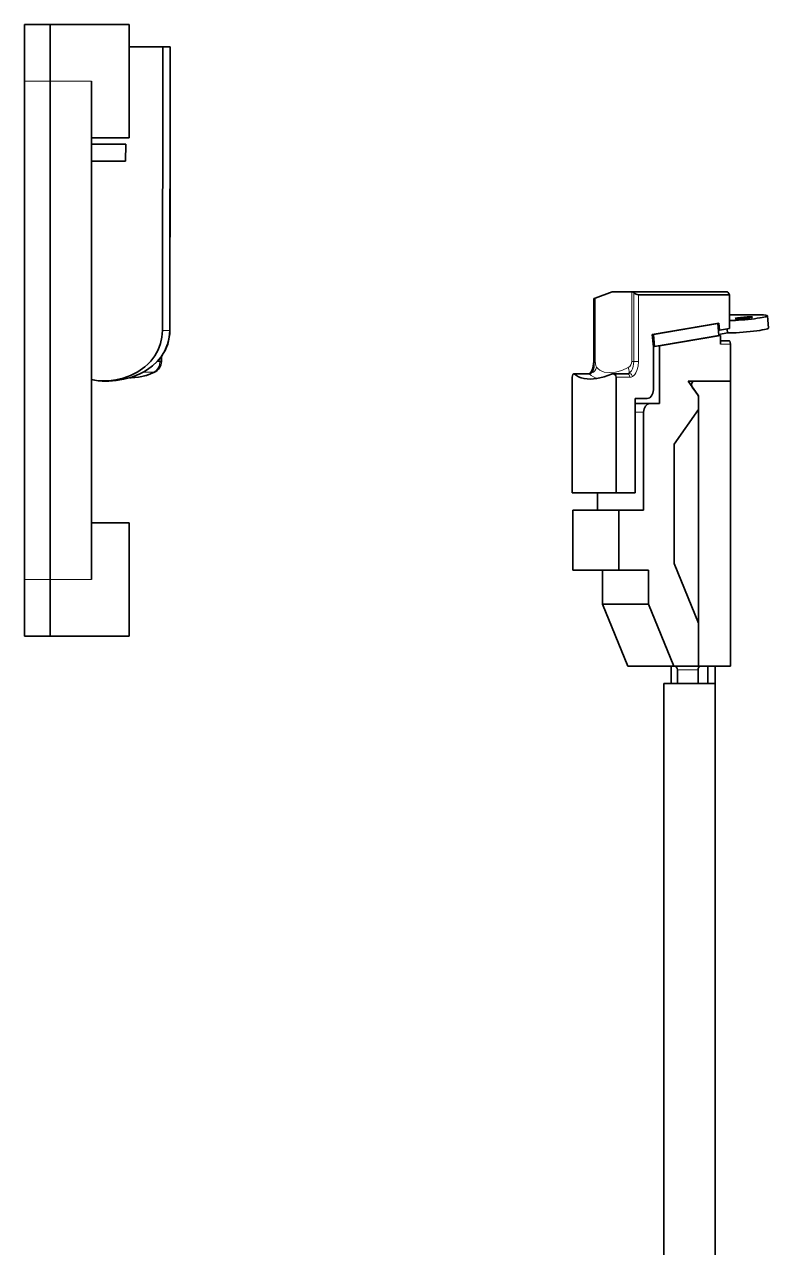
# Model space of a CAD drawing. Extents: x 386 to 1090, y 188 to 736.
# Drawn here: x 601.3 to 644.6, y 562.4 to 633.6 of the extents above; entities that cross this region are included whole.
import ezdxf

# ---------------------------------------------------------------- set-up
doc = ezdxf.new("R2010")
doc.units = 0

msp = doc.modelspace()

# ---------------------------------------------------------------- linework, layer by layer
at = {"color": 7, "lineweight": 35, "ltscale": 0.0375}
for p, q in [((602.833, 633.609), (601.333, 633.609)), ((602.833, 598.009), (601.333, 598.009))]:
    msp.add_line(p, q, dxfattribs=at)
at = {"color": 7, "lineweight": 35, "ltscale": 0.0825}
for p, q in [((601.333, 633.609), (601.333, 630.309)), ((602.833, 633.609), (602.833, 630.309)), ((602.833, 633.609), (602.833, 630.309)), ((607.433, 630.309), (607.433, 633.609)), ((607.433, 627.009), (607.433, 630.309)), ((607.433, 601.309), (607.433, 604.609)), ((601.333, 601.309), (601.333, 598.009)), ((602.833, 601.309), (602.833, 598.009)), ((602.833, 601.309), (602.833, 598.009)), ((607.433, 598.009), (607.433, 601.309))]:
    msp.add_line(p, q, dxfattribs=at)
at = {"color": 7, "lineweight": 35, "ltscale": 0.060001}
for p, q in [((602.833, 633.609), (605.233, 633.609)), ((602.833, 598.009), (605.233, 598.009))]:
    msp.add_line(p, q, dxfattribs=at)
at = {"color": 7, "lineweight": 35, "ltscale": 0.055}
for p, q in [((605.233, 633.609), (607.433, 633.609)), ((605.233, 627.009), (607.433, 627.009)), ((605.233, 604.609), (607.433, 604.609)), ((605.233, 598.009), (607.433, 598.009)), ((605.233, 598.009), (607.433, 598.009))]:
    msp.add_line(p, q, dxfattribs=at)
at = {"color": 7, "lineweight": 35, "ltscale": 0.048912}
msp.add_line((607.433, 632.309), (609.389, 632.309), dxfattribs=at)
at = {"color": 7, "lineweight": 35, "ltscale": 0.412585}
msp.add_line((609.361, 615.805), (609.389, 632.309), dxfattribs=at)
at = {"color": 7, "lineweight": 35, "ltscale": 0.010666}
msp.add_line((609.816, 632.309), (609.389, 632.309), dxfattribs=at)
at = {"color": 7, "lineweight": 35, "ltscale": 0.412557}
msp.add_line((609.816, 632.309), (609.792, 615.807), dxfattribs=at)
at = {"color": 7, "lineweight": 13, "ltscale": 0.0375}
for p, q in [((602.833, 630.309), (601.333, 630.309)), ((602.833, 601.309), (601.333, 601.309))]:
    msp.add_line(p, q, dxfattribs=at)
at = {"color": 7, "lineweight": 35}
for p, q in [((601.333, 601.309), (601.333, 630.309)), ((602.833, 630.309), (602.833, 601.309)), ((602.833, 601.309), (602.833, 630.309)), ((605.233, 630.309), (605.233, 601.309)), ((638.529, 499.759), (638.529, 595.259)), ((641.529, 499.759), (641.529, 595.259))]:
    msp.add_line(p, q, dxfattribs=at)
at = {"color": 7, "lineweight": 13, "ltscale": 0.060001}
for p, q in [((602.833, 630.309), (605.233, 630.309)), ((602.833, 601.309), (605.233, 601.309))]:
    msp.add_line(p, q, dxfattribs=at)
at = {"color": 7, "lineweight": 35, "ltscale": 0.05}
msp.add_line((605.233, 626.646), (607.233, 626.646), dxfattribs=at)
at = {"color": 7, "lineweight": 35, "ltscale": 0.025004}
msp.add_line((607.233, 626.646), (607.216, 625.646), dxfattribs=at)
at = {"color": 7, "lineweight": 35, "ltscale": 0.270981}
msp.add_line((609.808, 626.646), (609.792, 615.807), dxfattribs=at)
at = {"color": 7, "lineweight": 35, "ltscale": 0.049574}
msp.add_line((605.233, 625.646), (607.216, 625.646), dxfattribs=at)
at = {"color": 7, "lineweight": 35, "ltscale": 0.026302}
msp.add_line((635.523, 618.059), (634.539, 617.685), dxfattribs=at)
at = {"color": 7, "lineweight": 35, "ltscale": 0.028793}
msp.add_line((635.523, 618.059), (636.675, 618.059), dxfattribs=at)
at = {"color": 7, "lineweight": 35, "ltscale": 0.000993347}
msp.add_line((636.675, 618.059), (636.714, 618.059), dxfattribs=at)
at = {"color": 7, "lineweight": 13, "ltscale": 0.101393}
msp.add_line((636.675, 614.003), (636.675, 618.059), dxfattribs=at)
at = {"color": 7, "lineweight": 35, "ltscale": 0.138275}
msp.add_line((642.245, 618.059), (636.714, 618.059), dxfattribs=at)
at = {"color": 7, "lineweight": 13, "ltscale": 0.09995}
msp.add_line((636.786, 614.003), (636.786, 618.001), dxfattribs=at)
at = {"color": 7, "lineweight": 13, "ltscale": 0.096841}
msp.add_line((637.05, 614.003), (637.05, 617.877), dxfattribs=at)
at = {"color": 7, "lineweight": 35, "ltscale": 0.132812}
msp.add_line((642.363, 617.877), (637.05, 617.877), dxfattribs=at)
at = {"color": 7, "lineweight": 35, "ltscale": 0.049144}
msp.add_line((642.363, 617.877), (642.363, 615.911), dxfattribs=at)
at = {"color": 7, "lineweight": 35, "ltscale": 0.000971184}
msp.add_line((634.49, 617.666), (634.454, 617.652), dxfattribs=at)
at = {"color": 7, "lineweight": 35, "ltscale": 0.09088}
msp.add_line((634.454, 617.652), (634.454, 614.017), dxfattribs=at)
at = {"color": 7, "lineweight": 35, "ltscale": 0.001324}
msp.add_line((634.539, 617.685), (634.49, 617.666), dxfattribs=at)
at = {"color": 7, "lineweight": 13, "ltscale": 0.091225}
msp.add_line((634.49, 617.666), (634.49, 614.017), dxfattribs=at)
at = {"color": 7, "lineweight": 13, "ltscale": 0.091695}
msp.add_line((634.539, 614.017), (634.539, 617.685), dxfattribs=at)
at = {"color": 7, "lineweight": 35, "ltscale": 0.044902}
msp.add_line((644.155, 616.705), (642.359, 616.705), dxfattribs=at)
at = {"color": 7, "lineweight": 35, "ltscale": 0.017936}
msp.add_line((644.56, 616.657), (644.621, 615.942), dxfattribs=at)
at = {"color": 7, "lineweight": 13, "ltscale": 0.010783}
msp.add_line((609.792, 615.805), (609.361, 615.805), dxfattribs=at)
at = {"color": 7, "lineweight": 35, "ltscale": 2.74658e-05}
msp.add_line((609.792, 615.805), (609.792, 615.807), dxfattribs=at)
msp.add_line((609.792, 615.805), (609.792, 615.807), dxfattribs=at)
at = {"color": 7, "lineweight": 35, "ltscale": 0.098305}
msp.add_line((641.74, 616.227), (637.864, 615.564), dxfattribs=at)
at = {"color": 7, "lineweight": 35, "ltscale": 0.094745}
for p, q in [((637.934, 615.576), (641.67, 616.215)), ((637.996, 614.861), (641.731, 615.501))]:
    msp.add_line(p, q, dxfattribs=at)
at = {"color": 7, "lineweight": 35, "ltscale": 0.017935}
for p, q in [((641.67, 616.215), (641.731, 615.501)), ((637.925, 614.849), (637.864, 615.564)), ((637.934, 615.576), (637.996, 614.861))]:
    msp.add_line(p, q, dxfattribs=at)
at = {"color": 7, "lineweight": 35, "ltscale": 0.001781}
for p, q in [((641.705, 615.81), (641.776, 615.81)), ((637.996, 614.861), (637.924, 614.861))]:
    msp.add_line(p, q, dxfattribs=at)
at = {"color": 7, "lineweight": 35, "ltscale": 0.010463}
msp.add_line((641.776, 615.81), (641.74, 616.227), dxfattribs=at)
at = {"color": 7, "lineweight": 35, "ltscale": 0.014891}
msp.add_line((642.363, 615.911), (641.776, 615.81), dxfattribs=at)
at = {"color": 7, "lineweight": 35, "ltscale": 0.005677}
msp.add_line((642.218, 615.886), (642.238, 615.66), dxfattribs=at)
at = {"color": 7, "lineweight": 35, "ltscale": 0.089853}
msp.add_line((638.279, 614.898), (641.822, 615.504), dxfattribs=at)
at = {"color": 7, "lineweight": 35, "ltscale": 0.013002}
msp.add_line((641.725, 615.572), (642.238, 615.66), dxfattribs=at)
at = {"color": 7, "lineweight": 35, "ltscale": 0.002271}
msp.add_line((641.731, 615.504), (641.822, 615.504), dxfattribs=at)
at = {"color": 7, "lineweight": 35, "ltscale": 0.0125}
msp.add_line((641.822, 615.004), (641.822, 615.504), dxfattribs=at)
at = {"color": 7, "lineweight": 35, "ltscale": 0.012424}
msp.add_line((641.822, 615.204), (642.319, 615.204), dxfattribs=at)
at = {"color": 7, "lineweight": 13, "ltscale": 0.014597}
msp.add_line((641.822, 615.004), (642.405, 615.004), dxfattribs=at)
at = {"color": 7, "lineweight": 35, "ltscale": 0.028195}
msp.add_line((642.405, 615.004), (642.405, 613.876), dxfattribs=at)
at = {"color": 7, "lineweight": 35, "ltscale": 0.007208}
for p, q in [((609.3, 614.291), (609.3, 614.003)), ((609.3, 614.003), (609.3, 614.291))]:
    msp.add_line(p, q, dxfattribs=at)
at = {"color": 7, "lineweight": 35, "ltscale": 0.049762}
msp.add_line((637.925, 612.859), (637.925, 614.849), dxfattribs=at)
at = {"color": 7, "lineweight": 35, "ltscale": 0.001768}
msp.add_line((638.208, 614.898), (638.279, 614.898), dxfattribs=at)
at = {"color": 7, "lineweight": 35, "ltscale": 0.08371}
msp.add_line((638.279, 614.898), (638.279, 611.549), dxfattribs=at)
at = {"color": 7, "lineweight": 13, "ltscale": 0.003722}
msp.add_line((609.063, 614.003), (609.212, 614.003), dxfattribs=at)
at = {"color": 7, "lineweight": 13, "ltscale": 0.004297}
msp.add_line((609.212, 614.003), (609.212, 614.175), dxfattribs=at)
at = {"color": 7, "lineweight": 13, "ltscale": 0.002197}
msp.add_line((609.212, 614.003), (609.3, 614.003), dxfattribs=at)
at = {"color": 7, "lineweight": 13, "ltscale": 0.000907898}
msp.add_line((634.49, 614.017), (634.454, 614.017), dxfattribs=at)
at = {"color": 7, "lineweight": 13, "ltscale": 0.001237}
msp.add_line((634.539, 614.017), (634.49, 614.017), dxfattribs=at)
at = {"color": 7, "lineweight": 13, "ltscale": 0.002777}
msp.add_line((636.675, 614.003), (636.786, 614.003), dxfattribs=at)
at = {"color": 7, "lineweight": 13, "ltscale": 0.006618}
msp.add_line((637.05, 614.003), (636.786, 614.003), dxfattribs=at)
at = {"color": 7, "lineweight": 35, "ltscale": 0.025674}
msp.add_line((642.405, 612.849), (642.405, 613.876), dxfattribs=at)
at = {"color": 7, "lineweight": 35, "ltscale": 0.01525}
msp.add_line((605.625, 612.873), (606.235, 612.873), dxfattribs=at)
at = {"color": 7, "lineweight": 35, "ltscale": 0.007999}
msp.add_line((606.24, 612.859), (605.92, 612.859), dxfattribs=at)
msp.add_line((606.24, 612.859), (605.92, 612.859), dxfattribs=at)
at = {"color": 7, "lineweight": 35, "ltscale": 0.002203}
msp.add_line((607.546, 613.049), (607.458, 613.049), dxfattribs=at)
msp.add_line((607.546, 613.049), (607.458, 613.049), dxfattribs=at)
at = {"color": 7, "lineweight": 13, "ltscale": 0.000750746}
msp.add_line((607.546, 613.049), (607.516, 613.049), dxfattribs=at)
at = {"color": 7, "lineweight": 13, "ltscale": 0.015613}
msp.add_line((608.228, 613.368), (608.853, 613.368), dxfattribs=at)
at = {"color": 7, "lineweight": 35, "ltscale": 0.005461}
for p, q in [((633.205, 612.859), (633.205, 613.077)), ((635.751, 612.859), (635.751, 613.077))]:
    msp.add_line(p, q, dxfattribs=at)
at = {"color": 7, "lineweight": 35, "ltscale": 0.162738}
for p, q in [((633.205, 606.349), (633.205, 612.859)), ((635.751, 606.349), (635.751, 612.859))]:
    msp.add_line(p, q, dxfattribs=at)
at = {"color": 7, "lineweight": 35, "ltscale": 0.004456}
for p, q in [((633.474, 613.277), (633.296, 613.277)), ((635.558, 613.277), (635.737, 613.277))]:
    msp.add_line(p, q, dxfattribs=at)
at = {"color": 7, "lineweight": 13, "ltscale": 0.004913}
msp.add_line((633.53, 613.261), (633.333, 613.261), dxfattribs=at)
at = {"color": 7, "lineweight": 35, "ltscale": 0.016821}
msp.add_line((634.147, 613.277), (633.474, 613.277), dxfattribs=at)
at = {"color": 7, "lineweight": 13, "ltscale": 0.016821}
msp.add_line((634.203, 613.261), (633.53, 613.261), dxfattribs=at)
at = {"color": 7, "lineweight": 35, "ltscale": 0.01682}
msp.add_line((636.409, 613.277), (635.737, 613.277), dxfattribs=at)
at = {"color": 7, "lineweight": 13, "ltscale": 0.00318}
msp.add_line((635.751, 613.077), (635.878, 613.077), dxfattribs=at)
at = {"color": 7, "lineweight": 13, "ltscale": 0.01682}
msp.add_line((636.551, 613.077), (635.878, 613.077), dxfattribs=at)
at = {"color": 7, "lineweight": 13, "ltscale": 0.000480429}
msp.add_line((636.48, 613.299), (636.463, 613.291), dxfattribs=at)
at = {"color": 7, "lineweight": 35, "ltscale": 0.012738}
msp.add_line((637.925, 612.859), (637.925, 612.349), dxfattribs=at)
at = {"color": 7, "lineweight": 35, "ltscale": 0.008536}
msp.add_line((640.29, 612.849), (639.949, 612.849), dxfattribs=at)
at = {"color": 7, "lineweight": 35, "ltscale": 0.024188}
msp.add_line((639.949, 612.849), (640.507, 612.059), dxfattribs=at)
at = {"color": 7, "lineweight": 35, "ltscale": 0.061417}
msp.add_line((642.405, 612.849), (639.949, 612.849), dxfattribs=at)
at = {"color": 7, "lineweight": 35, "ltscale": 0.052881}
msp.add_line((642.405, 612.849), (640.29, 612.849), dxfattribs=at)
at = {"color": 7, "lineweight": 35, "ltscale": 0.414761}
msp.add_line((642.405, 596.259), (642.405, 612.849), dxfattribs=at)
at = {"color": 7, "lineweight": 35, "ltscale": 0.015526}
msp.add_line((640.19, 612.508), (640.549, 612.001), dxfattribs=at)
at = {"color": 7, "lineweight": 35, "ltscale": 0.1375}
msp.add_line((636.865, 606.349), (636.865, 611.849), dxfattribs=at)
at = {"color": 7, "lineweight": 35, "ltscale": 0.017677}
msp.add_line((637.572, 611.849), (636.865, 611.849), dxfattribs=at)
at = {"color": 7, "lineweight": 35, "ltscale": 0.021213}
msp.add_line((637.713, 611.549), (636.865, 611.549), dxfattribs=at)
at = {"color": 7, "lineweight": 35, "ltscale": 0.014143}
msp.add_line((637.713, 611.549), (638.279, 611.549), dxfattribs=at)
at = {"color": 7, "lineweight": 35, "ltscale": 0.000317383}
msp.add_line((640.549, 612.001), (640.536, 612.001), dxfattribs=at)
at = {"color": 7, "lineweight": 35, "ltscale": 0.393549}
msp.add_line((640.549, 596.259), (640.549, 612.001), dxfattribs=at)
at = {"color": 7, "lineweight": 35, "ltscale": 0.017929}
msp.add_line((640.549, 611.201), (640.549, 611.918), dxfattribs=at)
at = {"color": 7, "lineweight": 13, "ltscale": 0.012375}
msp.add_line((637.36, 611.049), (636.865, 611.049), dxfattribs=at)
at = {"color": 7, "lineweight": 35, "ltscale": 0.1425}
msp.add_line((637.36, 605.349), (637.36, 611.049), dxfattribs=at)
at = {"color": 7, "lineweight": 35, "ltscale": 0.061542}
msp.add_line((639.128, 609.191), (640.549, 611.201), dxfattribs=at)
at = {"color": 7, "lineweight": 35, "ltscale": 0.173764}
msp.add_line((639.128, 609.191), (639.128, 602.24), dxfattribs=at)
at = {"color": 7, "lineweight": 35, "ltscale": 0.025906}
msp.add_line((633.205, 606.349), (634.241, 606.349), dxfattribs=at)
at = {"color": 7, "lineweight": 35, "ltscale": 0.037733}
msp.add_line((635.751, 606.349), (634.241, 606.349), dxfattribs=at)
at = {"color": 7, "lineweight": 35, "ltscale": 0.025}
for p, q in [((634.673, 605.349), (634.673, 606.349)), ((638.968, 596.259), (638.968, 595.259)), ((641.09, 596.259), (641.09, 595.259)), ((641.529, 596.259), (641.529, 595.259))]:
    msp.add_line(p, q, dxfattribs=at)
at = {"color": 7, "lineweight": 35, "ltscale": 0.02785}
msp.add_line((636.865, 606.349), (635.751, 606.349), dxfattribs=at)
at = {"color": 7, "lineweight": 35, "ltscale": 0.026971}
for p, q in [((634.312, 605.349), (633.233, 605.349)), ((633.233, 601.849), (634.312, 601.849))]:
    msp.add_line(p, q, dxfattribs=at)
at = {"color": 7, "lineweight": 35, "ltscale": 0.0875}
for p, q in [((633.233, 601.849), (633.233, 605.349)), ((635.92, 601.849), (635.92, 605.349))]:
    msp.add_line(p, q, dxfattribs=at)
at = {"color": 7, "lineweight": 35, "ltscale": 0.040204}
for p, q in [((635.92, 605.349), (634.312, 605.349)), ((634.312, 601.849), (635.92, 601.849))]:
    msp.add_line(p, q, dxfattribs=at)
at = {"color": 7, "lineweight": 35, "ltscale": 0.035988}
msp.add_line((635.92, 605.349), (637.36, 605.349), dxfattribs=at)
at = {"color": 7, "lineweight": 35, "ltscale": 0.094008}
msp.add_line((639.128, 602.24), (640.549, 598.759), dxfattribs=at)
at = {"color": 7, "lineweight": 35, "ltscale": 0.049294}
for p, q in [((634.956, 599.878), (634.956, 601.849)), ((637.643, 599.878), (637.643, 601.849))]:
    msp.add_line(p, q, dxfattribs=at)
at = {"color": 7, "lineweight": 35, "ltscale": 0.043059}
msp.add_line((637.643, 601.849), (635.92, 601.849), dxfattribs=at)
at = {"color": 7, "lineweight": 35, "ltscale": 0.067175}
for p, q in [((637.643, 599.878), (634.956, 599.878)), ((639.12, 596.259), (636.433, 596.259)), ((637.862, 596.259), (640.549, 596.259))]:
    msp.add_line(p, q, dxfattribs=at)
at = {"color": 7, "lineweight": 35, "ltscale": 0.097717}
for p, q in [((636.433, 596.259), (634.956, 599.878)), ((639.12, 596.259), (637.643, 599.878))]:
    msp.add_line(p, q, dxfattribs=at)
at = {"color": 7, "lineweight": 35, "ltscale": 0.0625}
msp.add_line((640.549, 596.259), (640.549, 598.759), dxfattribs=at)
at = {"color": 7, "lineweight": 35, "ltscale": 0.000196844}
msp.add_line((605.145, 598.009), (605.153, 598.009), dxfattribs=at)
at = {"color": 7, "lineweight": 35, "ltscale": 0.035721}
msp.add_line((640.549, 596.259), (639.12, 596.259), dxfattribs=at)
at = {"color": 7, "lineweight": 35, "ltscale": 0.02}
for p, q in [((639.329, 596.059), (639.329, 595.259)), ((640.524, 596.059), (640.524, 595.259))]:
    msp.add_line(p, q, dxfattribs=at)
at = {"color": 7, "lineweight": 13, "ltscale": 0.029875}
msp.add_line((639.329, 596.059), (640.524, 596.059), dxfattribs=at)
at = {"color": 7, "lineweight": 35, "ltscale": 0.046417}
msp.add_line((642.405, 596.259), (640.549, 596.259), dxfattribs=at)
at = {"color": 7, "lineweight": 35, "ltscale": 0.075}
msp.add_line((641.529, 595.259), (638.529, 595.259), dxfattribs=at)
at = {"color": 7, "lineweight": 35, "ltscale": 0.014142}
msp.add_line((640.524, 595.259), (641.09, 595.259), dxfattribs=at)
at = {"color": 7, "lineweight": 35, "ltscale": 0.010983}
msp.add_line((641.09, 595.259), (641.529, 595.259), dxfattribs=at)
at = {"color": 7, "lineweight": 35}
for points in [[(609.361, 615.805), (609.333, 615.418), (609.25, 615.039), (609.114, 614.674), (608.925, 614.332), (608.688, 614.021), (608.518, 613.843), (608.334, 613.681), (607.932, 613.403), (607.501, 613.187), (607.073, 613.034), (606.648, 612.931), (606.235, 612.873)], [(606.24, 612.859), (606.661, 612.883), (607.109, 612.958), (607.572, 613.086), (608.036, 613.271), (608.272, 613.393), (608.501, 613.532), (608.791, 613.747), (609.055, 613.994), (609.287, 614.273), (609.503, 614.623), (609.662, 615.001), (609.759, 615.398), (609.792, 615.805)], [(642.405, 615.004), (642.395, 615.101), (642.367, 615.171), (642.348, 615.193), (642.319, 615.204)], [(634.245, 613.318), (634.331, 613.419), (634.406, 613.601), (634.448, 613.86), (634.454, 614.017)], [(608.89, 613.368), (608.426, 613.19), (607.973, 613.085), (607.546, 613.049)], [(608.89, 613.368), (608.426, 613.19), (607.973, 613.085), (607.546, 613.049)], [(633.205, 613.077), (633.215, 613.169), (633.243, 613.242), (633.265, 613.266), (633.296, 613.277)], [(633.333, 613.261), (633.446, 613.174), (633.571, 613.103), (633.726, 613.042), (633.894, 613), (634.241, 612.969)], [(635.484, 613.261), (635.054, 613.097), (634.635, 613.001), (634.241, 612.969)]]:
    msp.add_lwpolyline(points, dxfattribs=at)
at = {"color": 7, "lineweight": 13}
for points in [[(609.212, 614.003), (609.186, 613.804), (609.11, 613.621), (608.997, 613.475), (608.853, 613.368)], [(634.333, 613.332), (634.4, 613.42), (634.433, 613.492), (634.471, 613.65), (634.484, 613.773), (634.49, 614.017)], [(634.617, 613.657), (634.574, 613.748), (634.548, 613.874), (634.539, 614.017)], [(635.366, 613.349), (635.061, 613.382), (634.927, 613.424), (634.807, 613.485), (634.704, 613.562), (634.617, 613.657)], [(636.461, 613.64), (636.084, 613.479), (635.713, 613.382), (635.366, 613.349)], [(636.786, 614.003), (636.776, 613.85), (636.745, 613.697), (636.702, 613.574), (636.643, 613.459), (636.57, 613.366), (636.48, 613.299)], [(637.05, 614.003), (637.031, 613.716), (636.971, 613.465), (636.91, 613.33), (636.849, 613.239), (636.775, 613.164), (636.709, 613.119)], [(608.853, 613.368), (608.403, 613.191), (607.961, 613.085), (607.546, 613.049)]]:
    msp.add_lwpolyline(points, dxfattribs=at)
at = {"color": 7, "lineweight": 35}
for centre, radius, start, end in [((636.126, 617.259), 0.993, 48.37976, 53.67721), ((638.1, 615.253), 5.005, 31.61534, 34.09641), ((607.194, 615.813), 2.598, 324.15974, 359.83932), ((608.596, 614.01), 0.705, 294.65857, 359.45511), ((608.596, 614.01), 0.705, 294.65857, 359.45511), ((605.812, 614.863), 1.998, 253.14737, 264.63701), ((605.812, 614.863), 1.998, 253.14737, 264.63701), ((605.913, 615.763), 2.904, 264.3174, 270.12948), ((605.913, 615.763), 2.904, 264.3174, 270.12948), ((605.914, 616.453), 3.594, 270.08725, 275.12926), ((633.293, 613.22), 0.0571, 45.25205, 87.29563), ((634.133, 613.447), 0.17, 274.68996, 311.28413), ((635.558, 613.1), 0.177, 89.99213, 114.77033), ((635.553, 613.08), 0.198, 359.14965, 88.33618), ((636.405, 613.409), 0.132, 271.86939, 296.18106), ((639.129, 596.059), 0.2, 360, 90)]:
    msp.add_arc(centre, radius, start, end, dxfattribs=at)
at = {"color": 7, "lineweight": 13}
for centre, radius, start, end in [((634.193, 613.742), 0.433, 288.79755, 348.6567), ((636.264, 613.999), 0.41, 298.76438, 0.54945), ((608.871, 613.415), 0.05, 247.98543, 291.88854), ((634.913, 614.058), 1.068, 228.30622, 258.34247), ((634.175, 613.464), 0.206, 277.75999, 320.0017), ((634.302, 613.237), 0.0994, 71.91217, 124.63283), ((636.546, 613.413), 0.336, 270.81901, 299.0918)]:
    msp.add_arc(centre, radius, start, end, dxfattribs=at)
at = {"color": 7, "lineweight": 35}
for centre, major_axis, ratio, start_param, end_param in [((636.909, 618.018), (-0.195, 0.12), 0.381966, 1.138192, 2.588018), ((643.19, 616.54), (-1.37, -0.117), 0.08496, 0.915471, 3.141676), ((643.19, 616.54), (-0.498, -0.043), 0.08496, 3.141615, 6.283207), ((643.19, 616.54), (-0.498, -0.043), 0.08496, 0.000022, 2.352559), ((643.19, 616.54), (-0.498, -0.043), 0.08496, 2.352559, 3.141615), ((643.19, 616.54), (-1.37, -0.117), 0.08496, 3.141676, 3.923355), ((643.251, 615.825), (-1.37, -0.117), 0.08496, 0.730832, 3.141676), ((640.29, 612.649), (0, 0.2), 0.707107, 0, 2.356194), ((637.572, 612.349), (0, -0.5), 0.707107, 0, 1.570796), ((637.713, 611.049), (0, 0.5), 0.707107, 0, 1.570796), ((640.407, 611.918), (0, 0.2), 0.707107, 4.712389, 5.497787), ((640.665, 596.059), (0, -0.2), 0.707107, 3.141593, 4.712389)]:
    msp.add_ellipse(centre, major_axis=major_axis, ratio=ratio, start_param=start_param, end_param=end_param, dxfattribs=at)
at = {"color": 7, "lineweight": 13}
for centre, major_axis, ratio, start_param, end_param in [((636.314, 613.64), (0.161, -0.344), 0.355319, 0.046563, 1.406578), ((634.147, 613.077), (0, -0.2), 0.707107, 2.7351, 3.141592), ((636.409, 613.077), (0, -0.2), 0.707107, 1.570796, 3.141593), ((636.568, 613.119), (0.094, -0.176), 0.661346, 1.230651, 3.083554)]:
    msp.add_ellipse(centre, major_axis=major_axis, ratio=ratio, start_param=start_param, end_param=end_param, dxfattribs=at)

doc.saveas('drawing.dxf')
